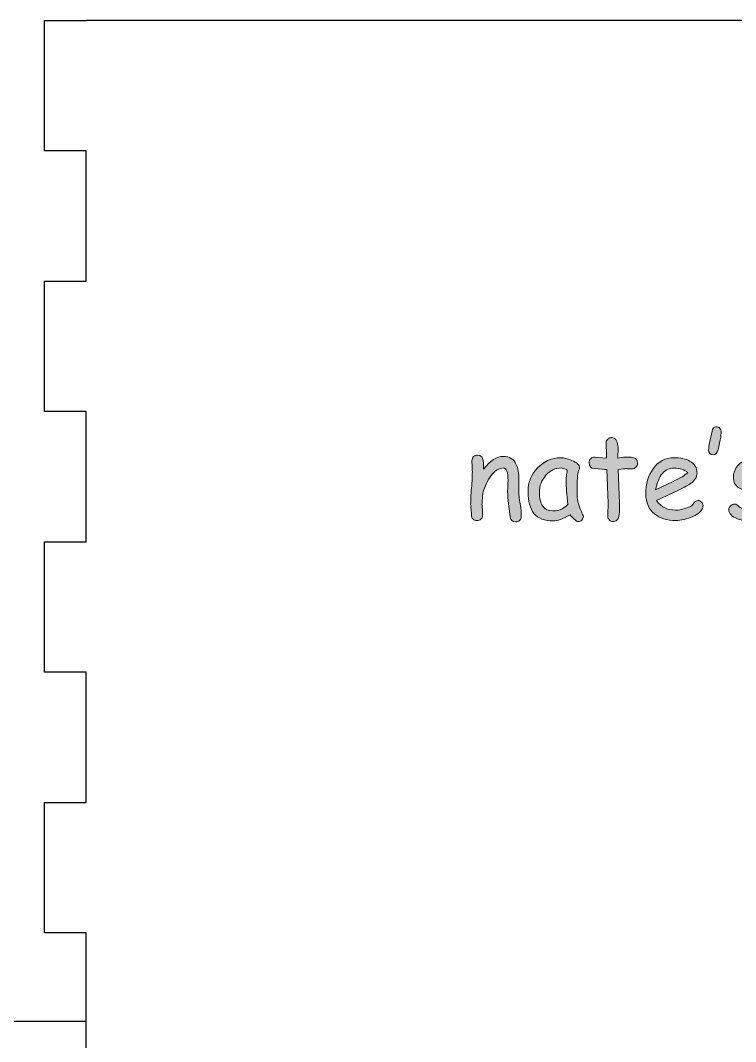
# Model space of a CAD drawing. Header units: millimetres. Extents: x -21 to 529, y -98 to 352.
# Drawn here: x 119.5 to 222.5, y 205.1 to 352 of the extents above; entities that cross this region are included whole.
import ezdxf

# ---------------------------------------------------------------- set-up
doc = ezdxf.new("R2010")
doc.units = ezdxf.units.MM
doc.header["$MEASUREMENT"] = 0
doc.layers.get('0').update_dxf_attribs({"lineweight": 0})

# ---------------------------------------------------------------- blocks, each defined once
blk = doc.blocks.new('Block_1')
at = {"true_color": 0x000000, "transparency": 33554687}
h = blk.add_hatch(color=18, dxfattribs=at)
h.dxf.hatch_style = 2
edge = h.paths.add_edge_path()
edge.add_spline(control_points=[(219.23, 289.49), (218.81, 289.49), (218.59, 289.75), (218.57, 290.25), (218.57, 290.45), (218.63, 290.85), (218.76, 291.44), (218.76, 291.44), (219.07, 292.89), (219.07, 292.89), (219.15, 293.33), (219.36, 293.54), (219.7, 293.54), (219.9, 293.54), (220.06, 293.47), (220.19, 293.32), (220.31, 293.17), (220.37, 293), (220.37, 292.79), (220.38, 292.33), (220.24, 291.49), (219.93, 290.28), (219.8, 289.75), (219.57, 289.49), (219.23, 289.49)], knot_values=[0, 0, 0, 0, 1, 1, 1, 2, 2, 2, 3, 3, 3, 4, 4, 4, 5, 5, 5, 6, 6, 6, 7, 7, 7, 8, 8, 8, 8], degree=3, periodic=0)
h = blk.add_hatch(color=18, dxfattribs=at)
h.dxf.hatch_style = 2
edge = h.paths.add_edge_path()
edge.add_spline(control_points=[(207.52, 287.49), (207.4, 287.49), (207.26, 287.5), (207.11, 287.51), (206.95, 287.52), (206.81, 287.52), (206.7, 287.52), (206.57, 287.52), (206.2, 287.48), (205.57, 287.4), (205.57, 287.4), (205.73, 282.51), (205.73, 282.51), (205.73, 282.51), (205.74, 282.15), (205.74, 282.15), (205.74, 282.15), (205.75, 281.73), (205.75, 281.73), (205.77, 280.52), (205.48, 279.92), (204.88, 279.92), (204.66, 279.92), (204.47, 279.99), (204.3, 280.13), (204.14, 280.28), (204.06, 280.45), (204.06, 280.67), (204.06, 280.88), (204.07, 281.19), (204.08, 281.61), (204.1, 282.03), (204.11, 282.35), (204.11, 282.56), (204.11, 282.56), (203.94, 287.38), (203.94, 287.38), (203.54, 287.4), (202.93, 287.45), (202.11, 287.52), (201.62, 287.59), (201.37, 287.86), (201.37, 288.34), (201.37, 288.59), (201.45, 288.79), (201.6, 288.95), (201.74, 289.11), (201.93, 289.19), (202.17, 289.19), (202.17, 289.19), (203.9, 289.05), (203.9, 289.05), (203.9, 289.33), (203.89, 289.7), (203.87, 290.17), (203.84, 290.65), (203.83, 290.99), (203.83, 291.2), (203.83, 291.43), (203.91, 291.62), (204.07, 291.77), (204.23, 291.92), (204.42, 292), (204.66, 292), (205.15, 292), (205.44, 291.59), (205.52, 290.78), (205.54, 290.58), (205.55, 290.33), (205.55, 290.05), (205.55, 290.05), (205.53, 289.57), (205.53, 289.57), (205.53, 289.57), (205.52, 289.05), (205.52, 289.05), (206.21, 289.14), (206.6, 289.19), (206.7, 289.19), (207.27, 289.19), (207.65, 289.16), (207.82, 289.1), (208.16, 288.99), (208.33, 288.73), (208.33, 288.33), (208.33, 288.08), (208.25, 287.88), (208.1, 287.73), (207.95, 287.57), (207.75, 287.49), (207.52, 287.49)], knot_values=[0, 0, 0, 0, 1, 1, 1, 2, 2, 2, 3, 3, 3, 4, 4, 4, 5, 5, 5, 6, 6, 6, 7, 7, 7, 8, 8, 8, 9, 9, 9, 10, 10, 10, 11, 11, 11, 12, 12, 12, 13, 13, 13, 14, 14, 14, 15, 15, 15, 16, 16, 16, 17, 17, 17, 18, 18, 18, 19, 19, 19, 20, 20, 20, 21, 21, 21, 22, 22, 22, 23, 23, 23, 24, 24, 24, 25, 25, 25, 26, 26, 26, 27, 27, 27, 28, 28, 28, 29, 29, 29, 30, 30, 30, 30], degree=3, periodic=0)
h = blk.add_hatch(color=18, dxfattribs=at)
h.dxf.hatch_style = 2
edge = h.paths.add_edge_path()
edge.add_spline(control_points=[(190.8, 279.86), (190.32, 279.86), (190.06, 280.12), (190, 280.64), (190, 280.64), (189.76, 282.45), (189.76, 282.45), (189.69, 283.09), (189.65, 283.7), (189.65, 284.26), (189.65, 284.41), (189.66, 284.67), (189.68, 285.04), (189.7, 285.41), (189.71, 285.67), (189.71, 285.83), (189.71, 287.02), (189.49, 287.62), (189.04, 287.62), (188.43, 287.62), (187.84, 287.25), (187.28, 286.52), (186.77, 285.85), (186.37, 285.01), (186.08, 283.99), (186.07, 283.77), (186.05, 283.5), (186.01, 283.18), (185.98, 282.9), (185.96, 282.63), (185.96, 282.37), (185.96, 282.21), (185.98, 281.96), (186.01, 281.63), (186.04, 281.3), (186.06, 281.05), (186.06, 280.88), (186.06, 280.64), (185.98, 280.44), (185.83, 280.28), (185.68, 280.13), (185.49, 280.05), (185.25, 280.05), (185.01, 280.05), (184.81, 280.13), (184.66, 280.28), (184.51, 280.44), (184.44, 280.64), (184.44, 280.88), (184.44, 281.05), (184.42, 281.3), (184.39, 281.63), (184.35, 281.96), (184.33, 282.21), (184.33, 282.37), (184.33, 282.94), (184.37, 283.73), (184.45, 284.73), (184.53, 285.74), (184.57, 286.53), (184.57, 287.09), (184.57, 287.27), (184.56, 287.53), (184.54, 287.88), (184.52, 288.23), (184.51, 288.49), (184.51, 288.67), (184.51, 288.9), (184.59, 289.1), (184.75, 289.25), (184.91, 289.4), (185.1, 289.48), (185.33, 289.48), (185.84, 289.48), (186.12, 289.12), (186.17, 288.4), (186.17, 288.4), (186.19, 287.43), (186.19, 287.43), (187.12, 288.67), (188.07, 289.29), (189.04, 289.29), (189.93, 289.29), (190.54, 288.9), (190.89, 288.12), (191.13, 287.6), (191.26, 286.84), (191.28, 285.82), (191.28, 285.82), (191.28, 284.99), (191.28, 284.99), (191.28, 284.99), (191.27, 284.22), (191.27, 284.22), (191.27, 283.76), (191.33, 283.17), (191.45, 282.44), (191.57, 281.72), (191.62, 281.13), (191.62, 280.68), (191.62, 280.44), (191.55, 280.24), (191.39, 280.09), (191.23, 279.94), (191.03, 279.86), (190.8, 279.86)], knot_values=[0, 0, 0, 0, 1, 1, 1, 2, 2, 2, 3, 3, 3, 4, 4, 4, 5, 5, 5, 6, 6, 6, 7, 7, 7, 8, 8, 8, 9, 9, 9, 10, 10, 10, 11, 11, 11, 12, 12, 12, 13, 13, 13, 14, 14, 14, 15, 15, 15, 16, 16, 16, 17, 17, 17, 18, 18, 18, 19, 19, 19, 20, 20, 20, 21, 21, 21, 22, 22, 22, 23, 23, 23, 24, 24, 24, 25, 25, 25, 26, 26, 26, 27, 27, 27, 28, 28, 28, 29, 29, 29, 30, 30, 30, 31, 31, 31, 32, 32, 32, 33, 33, 33, 34, 34, 34, 35, 35, 35, 35], degree=3, periodic=0)
h = blk.add_hatch(color=18, dxfattribs=at)
h.dxf.hatch_style = 2
edge = h.paths.add_edge_path()
edge.add_spline(control_points=[(227.87, 286.81), (227.57, 286.81), (227.36, 286.92), (227.24, 287.12), (227.15, 287.26), (227.08, 287.56), (227.02, 288.01), (226.61, 287.91), (225.97, 287.71), (225.11, 287.43), (224.22, 287.08), (223.78, 286.65), (223.77, 286.13), (223.94, 286.07), (224.1, 286.02), (224.26, 285.99), (225.53, 285.77), (226.47, 285.46), (227.09, 285.06), (227.99, 284.48), (228.43, 283.64), (228.43, 282.55), (228.43, 281.65), (228.05, 280.97), (227.27, 280.51), (226.62, 280.14), (225.81, 279.95), (224.82, 279.95), (224.1, 279.95), (223.41, 280.07), (222.75, 280.31), (221.91, 280.62), (221.48, 281.05), (221.48, 281.6), (221.48, 281.82), (221.57, 282.02), (221.74, 282.18), (221.92, 282.35), (222.11, 282.43), (222.33, 282.43), (222.5, 282.43), (222.72, 282.3), (222.99, 282.03), (223.13, 281.91), (223.42, 281.8), (223.89, 281.72), (224.26, 281.65), (224.57, 281.62), (224.82, 281.62), (225.28, 281.62), (225.69, 281.68), (226.05, 281.79), (226.56, 281.95), (226.81, 282.2), (226.81, 282.55), (226.81, 283.3), (226.29, 283.8), (225.24, 284.07), (225.24, 284.07), (224.38, 284.26), (224.38, 284.26), (223.65, 284.42), (223.13, 284.61), (222.82, 284.82), (222.37, 285.13), (222.15, 285.59), (222.15, 286.22), (222.15, 287.37), (222.69, 288.19), (223.78, 288.68), (224.11, 288.83), (224.64, 289.01), (225.37, 289.22), (226.09, 289.42), (226.62, 289.6), (226.93, 289.74), (227.16, 289.84), (227.4, 289.89), (227.67, 289.89), (227.9, 289.89), (228.1, 289.81), (228.25, 289.66), (228.4, 289.5), (228.48, 289.3), (228.48, 289.05), (228.48, 288.89), (228.51, 288.66), (228.58, 288.35), (228.65, 288.04), (228.68, 287.81), (228.68, 287.65), (228.68, 287.4), (228.61, 287.2), (228.46, 287.04), (228.3, 286.89), (228.11, 286.81), (227.87, 286.81)], knot_values=[0, 0, 0, 0, 1, 1, 1, 2, 2, 2, 3, 3, 3, 4, 4, 4, 5, 5, 5, 6, 6, 6, 7, 7, 7, 8, 8, 8, 9, 9, 9, 10, 10, 10, 11, 11, 11, 12, 12, 12, 13, 13, 13, 14, 14, 14, 15, 15, 15, 16, 16, 16, 17, 17, 17, 18, 18, 18, 19, 19, 19, 20, 20, 20, 21, 21, 21, 22, 22, 22, 23, 23, 23, 24, 24, 24, 25, 25, 25, 26, 26, 26, 27, 27, 27, 28, 28, 28, 29, 29, 29, 30, 30, 30, 31, 31, 31, 32, 32, 32, 32], degree=3, periodic=0)
h = blk.add_hatch(color=18, dxfattribs=at)
h.dxf.hatch_style = 2
edge = h.paths.add_edge_path()
edge.add_spline(control_points=[(198.06, 285.65), (198.06, 285.88), (198.07, 286.14), (198.1, 286.42), (198.13, 286.7), (198.18, 287), (198.24, 287.31), (198.04, 287.41), (197.86, 287.49), (197.71, 287.54), (197.57, 287.59), (197.45, 287.62), (197.36, 287.62), (196.51, 287.62), (195.77, 287.27), (195.15, 286.57), (194.53, 285.87), (194.22, 285.07), (194.22, 284.16), (194.22, 283.26), (194.38, 282.58), (194.7, 282.13), (195.02, 281.67), (195.5, 281.45), (196.14, 281.45), (196.67, 281.45), (197.12, 281.54), (197.49, 281.74), (197.69, 281.84), (197.96, 282.05), (198.32, 282.36), (198.15, 283.83), (198.06, 284.92), (198.06, 285.65)], knot_values=[0, 0, 0, 0, 1, 1, 1, 2, 2, 2, 3, 3, 3, 4, 4, 4, 5, 5, 5, 6, 6, 6, 7, 7, 7, 8, 8, 8, 9, 9, 9, 10, 10, 10, 11, 11, 11, 11], degree=3, periodic=0)
edge = h.paths.add_edge_path()
edge.add_spline(control_points=[(199.78, 279.9), (199.67, 279.9), (199.48, 280.02), (199.21, 280.26), (198.96, 280.49), (198.77, 280.69), (198.65, 280.87), (198.12, 280.58), (197.66, 280.37), (197.26, 280.22), (196.85, 280.07), (196.52, 280), (196.25, 280), (194.96, 280), (194.02, 280.36), (193.43, 281.09), (192.87, 281.78), (192.59, 282.82), (192.59, 284.23), (192.59, 285.57), (193.05, 286.71), (193.97, 287.66), (194.89, 288.6), (195.98, 289.08), (197.26, 289.08), (197.73, 289.08), (198.27, 288.95), (198.87, 288.71), (199.62, 288.4), (199.99, 288.03), (199.99, 287.59), (199.99, 287.44), (199.94, 287.31), (199.83, 287.19), (199.77, 286.98), (199.73, 286.64), (199.7, 286.16), (199.67, 285.68), (199.65, 285.07), (199.64, 284.32), (199.64, 283.63), (199.69, 283.09), (199.79, 282.7), (199.84, 282.45), (200.01, 281.97), (200.31, 281.24), (200.34, 281.14), (200.41, 281), (200.5, 280.8), (200.5, 280.8), (200.55, 280.66), (200.55, 280.66), (200.55, 280.44), (200.47, 280.26), (200.31, 280.12), (200.16, 279.97), (199.98, 279.9), (199.78, 279.9)], knot_values=[0, 0, 0, 0, 1, 1, 1, 2, 2, 2, 3, 3, 3, 4, 4, 4, 5, 5, 5, 6, 6, 6, 7, 7, 7, 8, 8, 8, 9, 9, 9, 10, 10, 10, 11, 11, 11, 12, 12, 12, 13, 13, 13, 14, 14, 14, 15, 15, 15, 16, 16, 16, 17, 17, 17, 18, 18, 18, 19, 19, 19, 19], degree=3, periodic=0)
h = blk.add_hatch(color=18, dxfattribs=at)
h.dxf.hatch_style = 2
edge = h.paths.add_edge_path()
edge.add_spline(control_points=[(213.6, 287.6), (212.93, 287.6), (212.37, 287.34), (211.92, 286.82), (211.48, 286.3), (211.14, 285.51), (210.92, 284.46), (210.92, 284.46), (213.46, 285.67), (213.46, 285.67), (214.46, 286.16), (215.17, 286.58), (215.59, 286.94), (215.12, 287.38), (214.46, 287.6), (213.6, 287.6)], knot_values=[0, 0, 0, 0, 1, 1, 1, 2, 2, 2, 3, 3, 3, 4, 4, 4, 5, 5, 5, 5], degree=3, periodic=0)
edge = h.paths.add_edge_path()
edge.add_spline(control_points=[(213.82, 280.07), (212.58, 280.07), (211.57, 280.38), (210.8, 281), (209.96, 281.69), (209.53, 282.65), (209.53, 283.89), (209.53, 285.33), (209.88, 286.53), (210.58, 287.5), (211.33, 288.56), (212.34, 289.09), (213.6, 289.09), (214.52, 289.09), (215.26, 288.93), (215.84, 288.62), (216.55, 288.24), (216.91, 287.66), (216.91, 286.87), (216.91, 286.32), (216.6, 285.82), (215.97, 285.37), (215.7, 285.17), (215.11, 284.86), (214.22, 284.44), (214.22, 284.44), (211.06, 282.94), (211.06, 282.94), (211.37, 282.49), (211.76, 282.14), (212.22, 281.91), (212.68, 281.68), (213.21, 281.56), (213.82, 281.56), (214.21, 281.56), (214.65, 281.63), (215.16, 281.78), (215.81, 281.96), (216.23, 282.2), (216.42, 282.49), (216.61, 282.79), (216.81, 282.94), (217.02, 282.94), (217.22, 282.94), (217.39, 282.86), (217.54, 282.72), (217.69, 282.57), (217.77, 282.4), (217.77, 282.21), (217.77, 281.6), (217.28, 281.07), (216.29, 280.63), (215.45, 280.25), (214.62, 280.07), (213.82, 280.07)], knot_values=[0, 0, 0, 0, 1, 1, 1, 2, 2, 2, 3, 3, 3, 4, 4, 4, 5, 5, 5, 6, 6, 6, 7, 7, 7, 8, 8, 8, 9, 9, 9, 10, 10, 10, 11, 11, 11, 12, 12, 12, 13, 13, 13, 14, 14, 14, 15, 15, 15, 16, 16, 16, 17, 17, 17, 18, 18, 18, 18], degree=3, periodic=0)
for points, knots in [([(219.23, 289.49), (218.81, 289.49), (218.59, 289.75), (218.57, 290.25), (218.57, 290.45), (218.63, 290.85), (218.76, 291.44), (218.76, 291.44), (219.07, 292.89), (219.07, 292.89), (219.15, 293.33), (219.36, 293.54), (219.7, 293.54), (219.9, 293.54), (220.06, 293.47), (220.19, 293.32), (220.31, 293.17), (220.37, 293), (220.37, 292.79), (220.38, 292.33), (220.24, 291.49), (219.93, 290.28), (219.8, 289.75), (219.57, 289.49), (219.23, 289.49)], [0, 0, 0, 0, 1, 1, 1, 2, 2, 2, 3, 3, 3, 4, 4, 4, 5, 5, 5, 6, 6, 6, 7, 7, 7, 8, 8, 8, 8]), ([(207.52, 287.49), (207.4, 287.49), (207.26, 287.5), (207.11, 287.51), (206.95, 287.52), (206.81, 287.52), (206.7, 287.52), (206.57, 287.52), (206.2, 287.48), (205.57, 287.4), (205.57, 287.4), (205.73, 282.51), (205.73, 282.51), (205.73, 282.51), (205.74, 282.15), (205.74, 282.15), (205.74, 282.15), (205.75, 281.73), (205.75, 281.73), (205.77, 280.52), (205.48, 279.92), (204.88, 279.92), (204.66, 279.92), (204.47, 279.99), (204.3, 280.13), (204.14, 280.28), (204.06, 280.45), (204.06, 280.67), (204.06, 280.88), (204.07, 281.19), (204.08, 281.61), (204.1, 282.03), (204.11, 282.35), (204.11, 282.56), (204.11, 282.56), (203.94, 287.38), (203.94, 287.38), (203.54, 287.4), (202.93, 287.45), (202.11, 287.52), (201.62, 287.59), (201.37, 287.86), (201.37, 288.34), (201.37, 288.59), (201.45, 288.79), (201.6, 288.95), (201.74, 289.11), (201.93, 289.19), (202.17, 289.19), (202.17, 289.19), (203.9, 289.05), (203.9, 289.05), (203.9, 289.33), (203.89, 289.7), (203.87, 290.17), (203.84, 290.65), (203.83, 290.99), (203.83, 291.2), (203.83, 291.43), (203.91, 291.62), (204.07, 291.77), (204.23, 291.92), (204.42, 292), (204.66, 292), (205.15, 292), (205.44, 291.59), (205.52, 290.78), (205.54, 290.58), (205.55, 290.33), (205.55, 290.05), (205.55, 290.05), (205.53, 289.57), (205.53, 289.57), (205.53, 289.57), (205.52, 289.05), (205.52, 289.05), (206.21, 289.14), (206.6, 289.19), (206.7, 289.19), (207.27, 289.19), (207.65, 289.16), (207.82, 289.1), (208.16, 288.99), (208.33, 288.73), (208.33, 288.33), (208.33, 288.08), (208.25, 287.88), (208.1, 287.73), (207.95, 287.57), (207.75, 287.49), (207.52, 287.49)], [0, 0, 0, 0, 1, 1, 1, 2, 2, 2, 3, 3, 3, 4, 4, 4, 5, 5, 5, 6, 6, 6, 7, 7, 7, 8, 8, 8, 9, 9, 9, 10, 10, 10, 11, 11, 11, 12, 12, 12, 13, 13, 13, 14, 14, 14, 15, 15, 15, 16, 16, 16, 17, 17, 17, 18, 18, 18, 19, 19, 19, 20, 20, 20, 21, 21, 21, 22, 22, 22, 23, 23, 23, 24, 24, 24, 25, 25, 25, 26, 26, 26, 27, 27, 27, 28, 28, 28, 29, 29, 29, 30, 30, 30, 30]), ([(190.8, 279.86), (190.32, 279.86), (190.06, 280.12), (190, 280.64), (190, 280.64), (189.76, 282.45), (189.76, 282.45), (189.69, 283.09), (189.65, 283.7), (189.65, 284.26), (189.65, 284.41), (189.66, 284.67), (189.68, 285.04), (189.7, 285.41), (189.71, 285.67), (189.71, 285.83), (189.71, 287.02), (189.49, 287.62), (189.04, 287.62), (188.43, 287.62), (187.84, 287.25), (187.28, 286.52), (186.77, 285.85), (186.37, 285.01), (186.08, 283.99), (186.07, 283.77), (186.05, 283.5), (186.01, 283.18), (185.98, 282.9), (185.96, 282.63), (185.96, 282.37), (185.96, 282.21), (185.98, 281.96), (186.01, 281.63), (186.04, 281.3), (186.06, 281.05), (186.06, 280.88), (186.06, 280.64), (185.98, 280.44), (185.83, 280.28), (185.68, 280.13), (185.49, 280.05), (185.25, 280.05), (185.01, 280.05), (184.81, 280.13), (184.66, 280.28), (184.51, 280.44), (184.44, 280.64), (184.44, 280.88), (184.44, 281.05), (184.42, 281.3), (184.39, 281.63), (184.35, 281.96), (184.33, 282.21), (184.33, 282.37), (184.33, 282.94), (184.37, 283.73), (184.45, 284.73), (184.53, 285.74), (184.57, 286.53), (184.57, 287.09), (184.57, 287.27), (184.56, 287.53), (184.54, 287.88), (184.52, 288.23), (184.51, 288.49), (184.51, 288.67), (184.51, 288.9), (184.59, 289.1), (184.75, 289.25), (184.91, 289.4), (185.1, 289.48), (185.33, 289.48), (185.84, 289.48), (186.12, 289.12), (186.17, 288.4), (186.17, 288.4), (186.19, 287.43), (186.19, 287.43), (187.12, 288.67), (188.07, 289.29), (189.04, 289.29), (189.93, 289.29), (190.54, 288.9), (190.89, 288.12), (191.13, 287.6), (191.26, 286.84), (191.28, 285.82), (191.28, 285.82), (191.28, 284.99), (191.28, 284.99), (191.28, 284.99), (191.27, 284.22), (191.27, 284.22), (191.27, 283.76), (191.33, 283.17), (191.45, 282.44), (191.57, 281.72), (191.62, 281.13), (191.62, 280.68), (191.62, 280.44), (191.55, 280.24), (191.39, 280.09), (191.23, 279.94), (191.03, 279.86), (190.8, 279.86)], [0, 0, 0, 0, 1, 1, 1, 2, 2, 2, 3, 3, 3, 4, 4, 4, 5, 5, 5, 6, 6, 6, 7, 7, 7, 8, 8, 8, 9, 9, 9, 10, 10, 10, 11, 11, 11, 12, 12, 12, 13, 13, 13, 14, 14, 14, 15, 15, 15, 16, 16, 16, 17, 17, 17, 18, 18, 18, 19, 19, 19, 20, 20, 20, 21, 21, 21, 22, 22, 22, 23, 23, 23, 24, 24, 24, 25, 25, 25, 26, 26, 26, 27, 27, 27, 28, 28, 28, 29, 29, 29, 30, 30, 30, 31, 31, 31, 32, 32, 32, 33, 33, 33, 34, 34, 34, 35, 35, 35, 35]), ([(227.87, 286.81), (227.57, 286.81), (227.36, 286.92), (227.24, 287.12), (227.15, 287.26), (227.08, 287.56), (227.02, 288.01), (226.61, 287.91), (225.97, 287.71), (225.11, 287.43), (224.22, 287.08), (223.78, 286.65), (223.77, 286.13), (223.94, 286.07), (224.1, 286.02), (224.26, 285.99), (225.53, 285.77), (226.47, 285.46), (227.09, 285.06), (227.99, 284.48), (228.43, 283.64), (228.43, 282.55), (228.43, 281.65), (228.05, 280.97), (227.27, 280.51), (226.62, 280.14), (225.81, 279.95), (224.82, 279.95), (224.1, 279.95), (223.41, 280.07), (222.75, 280.31), (221.91, 280.62), (221.48, 281.05), (221.48, 281.6), (221.48, 281.82), (221.57, 282.02), (221.74, 282.18), (221.92, 282.35), (222.11, 282.43), (222.33, 282.43), (222.5, 282.43), (222.72, 282.3), (222.99, 282.03), (223.13, 281.91), (223.42, 281.8), (223.89, 281.72), (224.26, 281.65), (224.57, 281.62), (224.82, 281.62), (225.28, 281.62), (225.69, 281.68), (226.05, 281.79), (226.56, 281.95), (226.81, 282.2), (226.81, 282.55), (226.81, 283.3), (226.29, 283.8), (225.24, 284.07), (225.24, 284.07), (224.38, 284.26), (224.38, 284.26), (223.65, 284.42), (223.13, 284.61), (222.82, 284.82), (222.37, 285.13), (222.15, 285.59), (222.15, 286.22), (222.15, 287.37), (222.69, 288.19), (223.78, 288.68), (224.11, 288.83), (224.64, 289.01), (225.37, 289.22), (226.09, 289.42), (226.62, 289.6), (226.93, 289.74), (227.16, 289.84), (227.4, 289.89), (227.67, 289.89), (227.9, 289.89), (228.1, 289.81), (228.25, 289.66), (228.4, 289.5), (228.48, 289.3), (228.48, 289.05), (228.48, 288.89), (228.51, 288.66), (228.58, 288.35), (228.65, 288.04), (228.68, 287.81), (228.68, 287.65), (228.68, 287.4), (228.61, 287.2), (228.46, 287.04), (228.3, 286.89), (228.11, 286.81), (227.87, 286.81)], [0, 0, 0, 0, 1, 1, 1, 2, 2, 2, 3, 3, 3, 4, 4, 4, 5, 5, 5, 6, 6, 6, 7, 7, 7, 8, 8, 8, 9, 9, 9, 10, 10, 10, 11, 11, 11, 12, 12, 12, 13, 13, 13, 14, 14, 14, 15, 15, 15, 16, 16, 16, 17, 17, 17, 18, 18, 18, 19, 19, 19, 20, 20, 20, 21, 21, 21, 22, 22, 22, 23, 23, 23, 24, 24, 24, 25, 25, 25, 26, 26, 26, 27, 27, 27, 28, 28, 28, 29, 29, 29, 30, 30, 30, 31, 31, 31, 32, 32, 32, 32]), ([(199.78, 279.9), (199.67, 279.9), (199.48, 280.02), (199.21, 280.26), (198.96, 280.49), (198.77, 280.69), (198.65, 280.87), (198.12, 280.58), (197.66, 280.37), (197.26, 280.22), (196.85, 280.07), (196.52, 280), (196.25, 280), (194.96, 280), (194.02, 280.36), (193.43, 281.09), (192.87, 281.78), (192.59, 282.82), (192.59, 284.23), (192.59, 285.57), (193.05, 286.71), (193.97, 287.66), (194.89, 288.6), (195.98, 289.08), (197.26, 289.08), (197.73, 289.08), (198.27, 288.95), (198.87, 288.71), (199.62, 288.4), (199.99, 288.03), (199.99, 287.59), (199.99, 287.44), (199.94, 287.31), (199.83, 287.19), (199.77, 286.98), (199.73, 286.64), (199.7, 286.16), (199.67, 285.68), (199.65, 285.07), (199.64, 284.32), (199.64, 283.63), (199.69, 283.09), (199.79, 282.7), (199.84, 282.45), (200.01, 281.97), (200.31, 281.24), (200.34, 281.14), (200.41, 281), (200.5, 280.8), (200.5, 280.8), (200.55, 280.66), (200.55, 280.66), (200.55, 280.44), (200.47, 280.26), (200.31, 280.12), (200.16, 279.97), (199.98, 279.9), (199.78, 279.9)], [0, 0, 0, 0, 1, 1, 1, 2, 2, 2, 3, 3, 3, 4, 4, 4, 5, 5, 5, 6, 6, 6, 7, 7, 7, 8, 8, 8, 9, 9, 9, 10, 10, 10, 11, 11, 11, 12, 12, 12, 13, 13, 13, 14, 14, 14, 15, 15, 15, 16, 16, 16, 17, 17, 17, 18, 18, 18, 19, 19, 19, 19]), ([(213.82, 280.07), (212.58, 280.07), (211.57, 280.38), (210.8, 281), (209.96, 281.69), (209.53, 282.65), (209.53, 283.89), (209.53, 285.33), (209.88, 286.53), (210.58, 287.5), (211.33, 288.56), (212.34, 289.09), (213.6, 289.09), (214.52, 289.09), (215.26, 288.93), (215.84, 288.62), (216.55, 288.24), (216.91, 287.66), (216.91, 286.87), (216.91, 286.32), (216.6, 285.82), (215.97, 285.37), (215.7, 285.17), (215.11, 284.86), (214.22, 284.44), (214.22, 284.44), (211.06, 282.94), (211.06, 282.94), (211.37, 282.49), (211.76, 282.14), (212.22, 281.91), (212.68, 281.68), (213.21, 281.56), (213.82, 281.56), (214.21, 281.56), (214.65, 281.63), (215.16, 281.78), (215.81, 281.96), (216.23, 282.2), (216.42, 282.49), (216.61, 282.79), (216.81, 282.94), (217.02, 282.94), (217.22, 282.94), (217.39, 282.86), (217.54, 282.72), (217.69, 282.57), (217.77, 282.4), (217.77, 282.21), (217.77, 281.6), (217.28, 281.07), (216.29, 280.63), (215.45, 280.25), (214.62, 280.07), (213.82, 280.07)], [0, 0, 0, 0, 1, 1, 1, 2, 2, 2, 3, 3, 3, 4, 4, 4, 5, 5, 5, 6, 6, 6, 7, 7, 7, 8, 8, 8, 9, 9, 9, 10, 10, 10, 11, 11, 11, 12, 12, 12, 13, 13, 13, 14, 14, 14, 15, 15, 15, 16, 16, 16, 17, 17, 17, 18, 18, 18, 18]), ([(198.06, 285.65), (198.06, 285.88), (198.07, 286.14), (198.1, 286.42), (198.13, 286.7), (198.18, 287), (198.24, 287.31), (198.04, 287.41), (197.86, 287.49), (197.71, 287.54), (197.57, 287.59), (197.45, 287.62), (197.36, 287.62), (196.51, 287.62), (195.77, 287.27), (195.15, 286.57), (194.53, 285.87), (194.22, 285.07), (194.22, 284.16), (194.22, 283.26), (194.38, 282.58), (194.7, 282.13), (195.02, 281.67), (195.5, 281.45), (196.14, 281.45), (196.67, 281.45), (197.12, 281.54), (197.49, 281.74), (197.69, 281.84), (197.96, 282.05), (198.32, 282.36), (198.15, 283.83), (198.06, 284.92), (198.06, 285.65)], [0, 0, 0, 0, 1, 1, 1, 2, 2, 2, 3, 3, 3, 4, 4, 4, 5, 5, 5, 6, 6, 6, 7, 7, 7, 8, 8, 8, 9, 9, 9, 10, 10, 10, 11, 11, 11, 11]), ([(213.6, 287.6), (212.93, 287.6), (212.37, 287.34), (211.92, 286.82), (211.48, 286.3), (211.14, 285.51), (210.92, 284.46), (210.92, 284.46), (213.46, 285.67), (213.46, 285.67), (214.46, 286.16), (215.17, 286.58), (215.59, 286.94), (215.12, 287.38), (214.46, 287.6), (213.6, 287.6)], [0, 0, 0, 0, 1, 1, 1, 2, 2, 2, 3, 3, 3, 4, 4, 4, 5, 5, 5, 5])]:
    blk.add_open_spline(points, degree=3, knots=knots)

msp = doc.modelspace()

# ---------------------------------------------------------------- linework, layer by layer
at = {"color": 18, "lineweight": 25, "true_color": 0x000000}
for p, q in [((123, 333.25), (123, 352)), ((123, 352), (129, 352)), ((129, 352), (129, 352)), ((129, 352), (129, 352)), ((379, 352), (129, 352)), ((379, 352), (129, 352)), ((129, 333.25), (123, 333.25)), ((129, 314.5), (129, 333.25)), ((123, 295.75), (123, 314.5)), ((123, 314.5), (129, 314.5)), ((129, 295.75), (123, 295.75)), ((129, 277), (129, 295.75)), ((123, 258.25), (123, 277)), ((123, 277), (129, 277)), ((129, 258.25), (123, 258.25)), ((129, 239.5), (129, 258.25)), ((123, 220.75), (123, 239.5)), ((123, 239.5), (129, 239.5)), ((129, 220.75), (123, 220.75)), ((129, 202), (129, 220.75)), ((129, 208), (110.25, 208))]:
    msp.add_line(p, q, dxfattribs=at)

# ---------------------------------------------------------------- block references
msp.add_blockref('Block_1', (0, 0))

doc.saveas('drawing.dxf')
